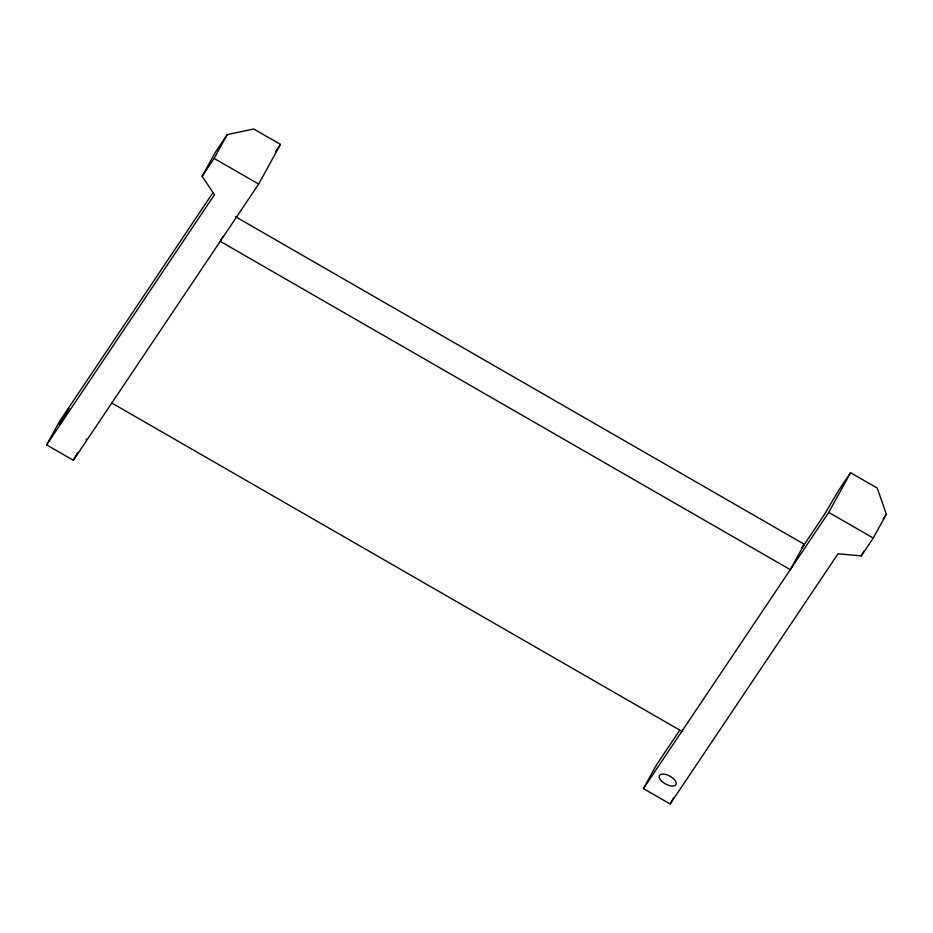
<?xml version="1.0" encoding="UTF-8"?>
<svg xmlns="http://www.w3.org/2000/svg" width="933" height="933" viewBox="0 0 933 933"><rect width="100%" height="100%" fill="white"/><g stroke="black" fill="none" stroke-linecap="round" stroke-linejoin="round"><path stroke-width="1.4" d="M86.209 439.944L86.641 439.023M46.65 444.901L214.485 194.682L202.123 176.302L215.208 152.487L227.197 134.62L253.741 128.999L280.46 144.393L258.651 184.069L73.369 460.296L46.65 444.901L59.735 421.098L212.981 192.63M202.123 176.302L214.112 158.423L227.197 134.62M73.369 460.296L77.509 452.773M222.987 236.341L220.235 241.344L790.309 569.666L804.269 544.266L235.454 216.678M801.937 548.021L824.375 514.573L838.545 490.583L850.534 472.704L877.265 488.099L886.35 514.235L873.265 538.038L861.276 555.916L838.009 553.77L670.174 804.001L643.443 788.607L656.54 764.803L679.749 730.201M643.443 788.607L828.726 512.392L850.534 472.704M670.174 804.001L673.614 797.727M861.276 555.916L864.028 550.902M275.667 151.543L280.46 144.393M802.812 546.435L804.269 544.266M883.154 518.993L886.35 514.235M86.291 440.154L86.804 439.443M214.112 158.423L258.651 184.069M828.726 512.392L873.265 538.038M111.785 403.021L681.86 731.332M59.479 424.55L68.82 408.561L59.479 424.55M661.439 780.933A9.458 4.49 28.8 0 0 675.9 784.77A9.458 4.49 28.8 0 0 665.777 774.46A9.458 4.49 28.8 0 0 661.439 780.933"/></g></svg>
